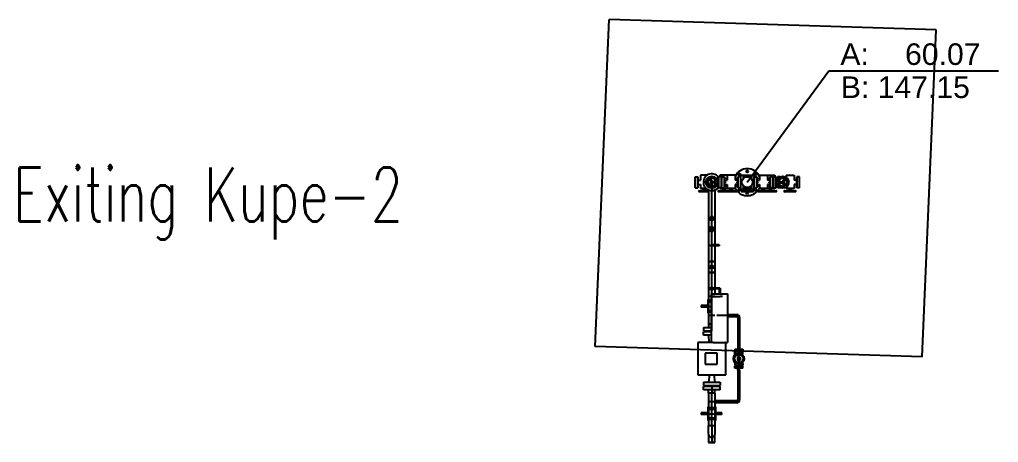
# Model space of a CAD drawing. Header units: inches. Extents: x 517790 to 538444, y 301815 to 302461.
# Drawn here: x 517937.17 to 517955.92, y 302344.26 to 302352.36 of the extents above; entities that cross this region are included whole.
import ezdxf
from ezdxf.enums import TextEntityAlignment as Align

# ---------------------------------------------------------------- set-up
doc = ezdxf.new("R2010")
doc.units = ezdxf.units.IN
doc.header["$MEASUREMENT"] = 0
doc.layers.add('硅胶总平面底图 工艺装置区', color=253, linetype='Continuous')
doc.layers.add('硅胶总平面底图0804', color=253, linetype='Continuous')
doc.styles.add('HZTXTS', font='SIMPLEXS.shx', dxfattribs={"width": 0.7, "height": 800, "bigfont": 'HZTXT.shx'})
doc.styles.get("Standard").update_dxf_attribs({"font": 'arial.ttf'})

msp = doc.modelspace()

# ---------------------------------------------------------------- linework, layer by layer
at = {"layer": '硅胶总平面底图 工艺装置区', "color": 253, "linetype": 'Continuous', "lineweight": -3}
for p, q in [((517951.113, 302349.245), (517952.678, 302351.38)), ((517952.678, 302351.38), (517955.925, 302351.38)), ((517950.113, 302349.141), (517950.113, 302349.348)), ((517950.113, 302349.141), (517950.113, 302349.348)), ((517950.113, 302349.348), (517950.165, 302349.348)), ((517950.165, 302349.348), (517950.165, 302349.141)), ((517950.165, 302349.141), (517950.165, 302349.348)), ((517950.165, 302349.286), (517950.216, 302349.286)), ((517950.294, 302349.383), (517950.216, 302349.383)), ((517950.294, 302349.383), (517950.216, 302349.383)), ((517950.216, 302349.383), (517950.216, 302349.286)), ((517950.351, 302349.383), (517950.294, 302349.383)), ((517950.351, 302349.383), (517950.294, 302349.383)), ((517950.377, 302349.32), (517950.421, 302349.245)), ((517950.395, 302349.33), (517950.438, 302349.255)), ((517950.525, 302349.255), (517950.438, 302349.255)), ((517950.498, 302349.286), (517950.516, 302349.286)), ((517950.516, 302349.286), (517950.498, 302349.286)), ((517950.538, 302349.286), (517950.562, 302349.286)), ((517950.562, 302349.286), (517950.538, 302349.286)), ((517950.539, 302349.332), (517950.539, 302349.312)), ((517950.539, 302349.312), (517950.539, 302349.332)), ((517950.562, 302349.332), (517950.539, 302349.332)), ((517950.562, 302349.312), (517950.539, 302349.312)), ((517950.562, 302349.255), (517950.546, 302349.255)), ((517950.562, 302349.141), (517950.562, 302349.348)), ((517950.562, 302349.348), (517950.562, 302349.141)), ((517950.613, 302349.348), (517950.562, 302349.348)), ((517950.613, 302349.348), (517950.562, 302349.348)), ((517950.665, 302349.383), (517950.587, 302349.383)), ((517950.665, 302349.383), (517950.587, 302349.383)), ((517950.587, 302349.383), (517950.587, 302349.348)), ((517950.613, 302349.348), (517950.613, 302349.141)), ((517950.613, 302349.348), (517950.613, 302349.141)), ((517950.622, 302349.332), (517950.613, 302349.332)), ((517950.622, 302349.312), (517950.613, 302349.312)), ((517950.622, 302349.255), (517950.613, 302349.255)), ((517950.622, 302349.348), (517950.622, 302349.141)), ((517950.622, 302349.348), (517950.622, 302349.141)), ((517950.622, 302349.348), (517950.674, 302349.348)), ((517950.726, 302349.383), (517950.665, 302349.383)), ((517950.726, 302349.383), (517950.665, 302349.383)), ((517950.674, 302349.141), (517950.674, 302349.348)), ((517950.674, 302349.348), (517950.674, 302349.141)), ((517950.694, 302349.332), (517950.674, 302349.332)), ((517950.694, 302349.312), (517950.674, 302349.312)), ((517950.674, 302349.286), (517950.726, 302349.286)), ((517950.694, 302349.255), (517950.674, 302349.255)), ((517950.694, 302349.312), (517950.694, 302349.332)), ((517950.694, 302349.312), (517950.694, 302349.332)), ((517950.694, 302349.234), (517950.694, 302349.255)), ((517950.694, 302349.234), (517950.694, 302349.255)), ((517950.881, 302349.383), (517950.726, 302349.383)), ((517950.881, 302349.383), (517950.726, 302349.383)), ((517950.726, 302349.383), (517950.726, 302349.286)), ((517950.881, 302349.383), (517950.881, 302349.286)), ((517950.933, 302349.286), (517950.881, 302349.286)), ((517950.919, 302349.332), (517950.919, 302349.312)), ((517950.919, 302349.312), (517950.919, 302349.332)), ((517950.933, 302349.332), (517950.919, 302349.332)), ((517950.933, 302349.312), (517950.919, 302349.312)), ((517950.919, 302349.255), (517950.919, 302349.234)), ((517950.919, 302349.234), (517950.919, 302349.255)), ((517950.933, 302349.255), (517950.919, 302349.255)), ((517950.933, 302349.141), (517950.933, 302349.348)), ((517950.933, 302349.348), (517950.933, 302349.141)), ((517950.984, 302349.348), (517950.933, 302349.348)), ((517950.984, 302349.374), (517950.984, 302349.115)), ((517950.984, 302349.374), (517950.984, 302349.115)), ((517951.036, 302349.374), (517950.984, 302349.374)), ((517951.036, 302349.374), (517950.984, 302349.374)), ((517951.036, 302349.383), (517951.191, 302349.383)), ((517951.036, 302349.383), (517951.191, 302349.383)), ((517951.036, 302349.383), (517951.036, 302349.313)), ((517951.191, 302349.383), (517951.191, 302349.313)), ((517951.243, 302349.374), (517951.191, 302349.374)), ((517951.243, 302349.374), (517951.191, 302349.374)), ((517951.243, 302349.115), (517951.243, 302349.374)), ((517951.243, 302349.115), (517951.243, 302349.374)), ((517951.243, 302349.348), (517951.294, 302349.348)), ((517951.294, 302349.141), (517951.294, 302349.348)), ((517951.294, 302349.348), (517951.294, 302349.141)), ((517951.294, 302349.332), (517951.308, 302349.332)), ((517951.294, 302349.312), (517951.308, 302349.312)), ((517951.294, 302349.286), (517951.346, 302349.286)), ((517951.294, 302349.255), (517951.308, 302349.255)), ((517951.308, 302349.332), (517951.308, 302349.312)), ((517951.308, 302349.312), (517951.308, 302349.332)), ((517951.308, 302349.255), (517951.308, 302349.234)), ((517951.308, 302349.234), (517951.308, 302349.255)), ((517951.346, 302349.383), (517951.501, 302349.383)), ((517951.346, 302349.383), (517951.501, 302349.383)), ((517951.346, 302349.383), (517951.346, 302349.286)), ((517951.501, 302349.383), (517951.562, 302349.383)), ((517951.501, 302349.383), (517951.562, 302349.383)), ((517951.501, 302349.383), (517951.501, 302349.286)), ((517951.553, 302349.286), (517951.501, 302349.286)), ((517951.533, 302349.312), (517951.533, 302349.332)), ((517951.533, 302349.312), (517951.533, 302349.332)), ((517951.533, 302349.332), (517951.553, 302349.332)), ((517951.533, 302349.312), (517951.553, 302349.312)), ((517951.533, 302349.234), (517951.533, 302349.255)), ((517951.533, 302349.234), (517951.533, 302349.255)), ((517951.533, 302349.255), (517951.553, 302349.255)), ((517951.553, 302349.141), (517951.553, 302349.348)), ((517951.553, 302349.348), (517951.553, 302349.141)), ((517951.604, 302349.348), (517951.553, 302349.348)), ((517951.562, 302349.383), (517951.64, 302349.383)), ((517951.562, 302349.383), (517951.64, 302349.383)), ((517951.604, 302349.348), (517951.604, 302349.141)), ((517951.604, 302349.348), (517951.604, 302349.141)), ((517951.604, 302349.332), (517951.613, 302349.332)), ((517951.604, 302349.312), (517951.613, 302349.312)), ((517951.604, 302349.255), (517951.613, 302349.255)), ((517951.613, 302349.348), (517951.613, 302349.141)), ((517951.613, 302349.348), (517951.613, 302349.141)), ((517951.613, 302349.348), (517951.665, 302349.348)), ((517951.613, 302349.348), (517951.665, 302349.348)), ((517951.64, 302349.383), (517951.64, 302349.348)), ((517951.665, 302349.141), (517951.665, 302349.348)), ((517951.665, 302349.348), (517951.665, 302349.141)), ((517951.665, 302349.332), (517951.688, 302349.332)), ((517951.665, 302349.312), (517951.688, 302349.312)), ((517951.688, 302349.286), (517951.665, 302349.286)), ((517951.665, 302349.286), (517951.688, 302349.286)), ((517951.665, 302349.255), (517951.681, 302349.255)), ((517951.688, 302349.332), (517951.688, 302349.312)), ((517951.688, 302349.312), (517951.688, 302349.332)), ((517951.691, 302349.332), (517951.688, 302349.332)), ((517951.691, 302349.312), (517951.688, 302349.312)), ((517951.691, 302349.348), (517951.691, 302349.293)), ((517951.691, 302349.293), (517951.691, 302349.348)), ((517951.743, 302349.348), (517951.691, 302349.348)), ((517951.702, 302349.255), (517951.788, 302349.255)), ((517951.729, 302349.286), (517951.711, 302349.286)), ((517951.711, 302349.286), (517951.729, 302349.286)), ((517951.743, 302349.346), (517951.743, 302349.348)), ((517951.743, 302349.346), (517951.743, 302349.348)), ((517951.832, 302349.33), (517951.788, 302349.255)), ((517951.849, 302349.32), (517951.806, 302349.245)), ((517951.855, 302349.383), (517951.933, 302349.383)), ((517951.855, 302349.383), (517951.933, 302349.383)), ((517951.855, 302349.383), (517951.855, 302349.34)), ((517951.933, 302349.383), (517952.01, 302349.383)), ((517951.933, 302349.383), (517952.01, 302349.383)), ((517952.01, 302349.383), (517952.01, 302349.286)), ((517952.062, 302349.286), (517952.01, 302349.286)), ((517952.062, 302349.348), (517952.062, 302349.141)), ((517952.062, 302349.141), (517952.062, 302349.348)), ((517952.114, 302349.348), (517952.062, 302349.348)), ((517952.114, 302349.141), (517952.114, 302349.348)), ((517952.114, 302349.141), (517952.114, 302349.348)), ((517950.113, 302349.141), (517950.165, 302349.141)), ((517950.165, 302349.203), (517950.216, 302349.203)), ((517950.19, 302349.083), (517950.373, 302349.083)), ((517950.373, 302349.063), (517950.19, 302349.063)), ((517950.216, 302349.203), (517950.216, 302349.125)), ((517950.216, 302349.125), (517950.294, 302349.125)), ((517950.294, 302349.125), (517950.216, 302349.125)), ((517950.276, 302349.083), (517950.276, 302349.125)), ((517950.294, 302349.125), (517950.325, 302349.125)), ((517950.325, 302349.125), (517950.294, 302349.125)), ((517950.312, 302349.083), (517950.312, 302349.125)), ((517950.373, 302349.095), (517950.373, 302349.087)), ((517950.4, 302349.087), (517950.373, 302349.087)), ((517950.373, 302349.087), (517950.373, 302348.552)), ((517950.4, 302349.087), (517950.373, 302349.087)), ((517950.377, 302349.17), (517950.421, 302349.245)), ((517950.395, 302349.159), (517950.438, 302349.234)), ((517950.432, 302349.234), (517950.432, 302349.087)), ((517950.432, 302349.084), (517950.432, 302349.087)), ((517950.432, 302349.087), (517950.432, 302349.087)), ((517950.432, 302349.087), (517950.432, 302349.087)), ((517950.432, 302348.588), (517950.432, 302349.084)), ((517950.525, 302349.234), (517950.438, 302349.234)), ((517950.492, 302349.087), (517950.465, 302349.087)), ((517950.492, 302349.087), (517950.465, 302349.087)), ((517950.492, 302349.087), (517950.492, 302349.095)), ((517950.492, 302349.087), (517950.492, 302348.552)), ((517950.498, 302349.203), (517950.516, 302349.203)), ((517950.516, 302349.203), (517950.498, 302349.203)), ((517950.538, 302349.203), (517950.562, 302349.203)), ((517950.562, 302349.203), (517950.538, 302349.203)), ((517950.539, 302349.177), (517950.539, 302349.157)), ((517950.539, 302349.157), (517950.539, 302349.177)), ((517950.562, 302349.177), (517950.539, 302349.177)), ((517950.562, 302349.157), (517950.539, 302349.157)), ((517950.562, 302349.234), (517950.546, 302349.234)), ((517950.561, 302349.083), (517950.7, 302349.083)), ((517950.7, 302349.063), (517950.561, 302349.063)), ((517950.613, 302349.141), (517950.562, 302349.141)), ((517950.613, 302349.141), (517950.562, 302349.141)), ((517950.587, 302349.141), (517950.587, 302349.125)), ((517950.587, 302349.125), (517950.665, 302349.125)), ((517950.665, 302349.125), (517950.587, 302349.125)), ((517950.622, 302349.234), (517950.613, 302349.234)), ((517950.622, 302349.177), (517950.613, 302349.177)), ((517950.622, 302349.157), (517950.613, 302349.157)), ((517950.622, 302349.141), (517950.674, 302349.141)), ((517950.647, 302349.083), (517950.647, 302349.125)), ((517950.665, 302349.125), (517950.726, 302349.125)), ((517950.726, 302349.125), (517950.665, 302349.125)), ((517950.694, 302349.234), (517950.674, 302349.234)), ((517950.674, 302349.203), (517950.726, 302349.203)), ((517950.694, 302349.177), (517950.674, 302349.177)), ((517950.694, 302349.157), (517950.674, 302349.157)), ((517950.683, 302349.083), (517950.683, 302349.125)), ((517950.694, 302349.157), (517950.694, 302349.177)), ((517950.694, 302349.157), (517950.694, 302349.177)), ((517950.7, 302349.083), (517950.907, 302349.083)), ((517950.907, 302349.063), (517950.7, 302349.063)), ((517950.726, 302349.203), (517950.726, 302349.125)), ((517950.726, 302349.125), (517950.881, 302349.125)), ((517950.881, 302349.125), (517950.726, 302349.125)), ((517950.785, 302349.083), (517950.785, 302349.125)), ((517950.821, 302349.083), (517950.821, 302349.125)), ((517950.881, 302349.203), (517950.881, 302349.125)), ((517950.933, 302349.203), (517950.881, 302349.203)), ((517950.933, 302349.234), (517950.919, 302349.234)), ((517950.919, 302349.177), (517950.919, 302349.157)), ((517950.919, 302349.157), (517950.919, 302349.177)), ((517950.933, 302349.177), (517950.919, 302349.177)), ((517950.933, 302349.157), (517950.919, 302349.157)), ((517950.984, 302349.141), (517950.933, 302349.141)), ((517950.984, 302349.115), (517951.095, 302349.115)), ((517950.984, 302349.115), (517951.095, 302349.115)), ((517951.01, 302349.083), (517951.217, 302349.083)), ((517951.217, 302349.063), (517951.01, 302349.063)), ((517951.036, 302349.176), (517951.036, 302349.125)), ((517951.191, 302349.125), (517951.036, 302349.125)), ((517951.036, 302349.125), (517951.191, 302349.125)), ((517951.095, 302349.083), (517951.095, 302349.125)), ((517951.131, 302349.083), (517951.131, 302349.125)), ((517951.131, 302349.115), (517951.243, 302349.115)), ((517951.131, 302349.115), (517951.243, 302349.115)), ((517951.191, 302349.176), (517951.191, 302349.125)), ((517951.243, 302349.141), (517951.294, 302349.141)), ((517951.294, 302349.234), (517951.308, 302349.234)), ((517951.294, 302349.203), (517951.346, 302349.203)), ((517951.294, 302349.177), (517951.308, 302349.177)), ((517951.294, 302349.157), (517951.308, 302349.157)), ((517951.308, 302349.177), (517951.308, 302349.157)), ((517951.308, 302349.157), (517951.308, 302349.177)), ((517951.32, 302349.083), (517951.527, 302349.083)), ((517951.527, 302349.063), (517951.32, 302349.063)), ((517951.346, 302349.203), (517951.346, 302349.125)), ((517951.501, 302349.125), (517951.346, 302349.125)), ((517951.346, 302349.125), (517951.501, 302349.125)), ((517951.405, 302349.083), (517951.405, 302349.125)), ((517951.441, 302349.083), (517951.441, 302349.125)), ((517951.501, 302349.203), (517951.501, 302349.125)), ((517951.553, 302349.203), (517951.501, 302349.203)), ((517951.562, 302349.125), (517951.501, 302349.125)), ((517951.501, 302349.125), (517951.562, 302349.125)), ((517951.527, 302349.083), (517951.665, 302349.083)), ((517951.665, 302349.063), (517951.527, 302349.063)), ((517951.533, 302349.234), (517951.553, 302349.234)), ((517951.533, 302349.157), (517951.533, 302349.177)), ((517951.533, 302349.157), (517951.533, 302349.177)), ((517951.533, 302349.177), (517951.553, 302349.177)), ((517951.533, 302349.157), (517951.553, 302349.157)), ((517951.544, 302349.083), (517951.544, 302349.125)), ((517951.604, 302349.141), (517951.553, 302349.141)), ((517951.64, 302349.125), (517951.562, 302349.125)), ((517951.562, 302349.125), (517951.64, 302349.125)), ((517951.58, 302349.083), (517951.58, 302349.125)), ((517951.604, 302349.234), (517951.613, 302349.234)), ((517951.604, 302349.177), (517951.613, 302349.177)), ((517951.604, 302349.157), (517951.613, 302349.157)), ((517951.613, 302349.141), (517951.665, 302349.141)), ((517951.613, 302349.141), (517951.665, 302349.141)), ((517951.64, 302349.141), (517951.64, 302349.125)), ((517951.665, 302349.234), (517951.681, 302349.234)), ((517951.688, 302349.203), (517951.665, 302349.203)), ((517951.665, 302349.203), (517951.688, 302349.203)), ((517951.665, 302349.177), (517951.688, 302349.177)), ((517951.665, 302349.157), (517951.688, 302349.157)), ((517951.688, 302349.177), (517951.688, 302349.157)), ((517951.688, 302349.157), (517951.688, 302349.177)), ((517951.691, 302349.177), (517951.688, 302349.177)), ((517951.691, 302349.157), (517951.688, 302349.157)), ((517951.691, 302349.197), (517951.691, 302349.141)), ((517951.691, 302349.141), (517951.691, 302349.197)), ((517951.743, 302349.141), (517951.691, 302349.141)), ((517951.702, 302349.234), (517951.788, 302349.234)), ((517951.729, 302349.203), (517951.711, 302349.203)), ((517951.711, 302349.203), (517951.729, 302349.203)), ((517951.743, 302349.141), (517951.743, 302349.143)), ((517951.743, 302349.141), (517951.743, 302349.143)), ((517951.832, 302349.159), (517951.788, 302349.234)), ((517951.849, 302349.17), (517951.806, 302349.245)), ((517951.83, 302349.083), (517952.036, 302349.083)), ((517952.036, 302349.063), (517951.83, 302349.063)), ((517951.855, 302349.149), (517951.855, 302349.125)), ((517951.933, 302349.125), (517951.855, 302349.125)), ((517951.855, 302349.125), (517951.933, 302349.125)), ((517951.915, 302349.083), (517951.915, 302349.125)), ((517952.01, 302349.125), (517951.933, 302349.125)), ((517951.933, 302349.125), (517952.01, 302349.125)), ((517951.951, 302349.083), (517951.951, 302349.125)), ((517952.062, 302349.203), (517952.01, 302349.203)), ((517952.01, 302349.203), (517952.01, 302349.125)), ((517952.114, 302349.141), (517952.062, 302349.141)), ((517950.492, 302348.552), (517950.373, 302348.552)), ((517950.373, 302348.552), (517950.373, 302348.346)), ((517950.381, 302348.57), (517950.432, 302348.57)), ((517950.381, 302348.57), (517950.381, 302348.535)), ((517950.381, 302348.535), (517950.432, 302348.535)), ((517950.432, 302348.552), (517950.432, 302348.588)), ((517950.432, 302348.57), (517950.484, 302348.57)), ((517950.432, 302348.517), (517950.432, 302348.552)), ((517950.432, 302348.552), (517950.432, 302348.552)), ((517950.432, 302348.552), (517950.432, 302348.552)), ((517950.432, 302348.535), (517950.484, 302348.535)), ((517950.432, 302348.389), (517950.432, 302348.517)), ((517950.484, 302348.57), (517950.484, 302348.535)), ((517950.492, 302348.552), (517950.492, 302348.346)), ((517950.492, 302348.346), (517950.373, 302348.346)), ((517950.373, 302348.346), (517950.373, 302348.036)), ((517950.381, 302348.363), (517950.432, 302348.363)), ((517950.381, 302348.363), (517950.381, 302348.328)), ((517950.381, 302348.328), (517950.432, 302348.328)), ((517950.432, 302348.346), (517950.432, 302348.389)), ((517950.432, 302348.363), (517950.484, 302348.363)), ((517950.432, 302348.303), (517950.432, 302348.346)), ((517950.432, 302348.346), (517950.432, 302348.346)), ((517950.432, 302348.346), (517950.432, 302348.346)), ((517950.432, 302348.328), (517950.484, 302348.328)), ((517950.484, 302348.363), (517950.484, 302348.328)), ((517950.492, 302348.346), (517950.492, 302348.043)), ((517950.432, 302348.052), (517950.432, 302348.303)), ((517950.492, 302348.036), (517950.373, 302348.036)), ((517950.373, 302348.036), (517950.373, 302347.73)), ((517950.432, 302348.043), (517950.432, 302348.052)), ((517950.432, 302348.019), (517950.432, 302348.028)), ((517950.432, 302347.73), (517950.432, 302348.019)), ((517950.575, 302348.043), (517950.44, 302348.043)), ((517950.575, 302348.028), (517950.44, 302348.028)), ((517950.492, 302348.028), (517950.492, 302347.73)), ((517950.575, 302348.043), (517950.575, 302348.036)), ((517950.575, 302348.036), (517950.575, 302348.028)), ((517950.492, 302347.73), (517950.373, 302347.73)), ((517950.373, 302347.73), (517950.432, 302347.73)), ((517950.373, 302347.73), (517950.373, 302347.514)), ((517950.381, 302347.64), (517950.432, 302347.64)), ((517950.381, 302347.64), (517950.381, 302347.605)), ((517950.381, 302347.605), (517950.432, 302347.605)), ((517950.432, 302347.73), (517950.432, 302347.73)), ((517950.432, 302347.73), (517950.432, 302347.73)), ((517950.432, 302347.653), (517950.432, 302347.73)), ((517950.432, 302347.73), (517950.492, 302347.73)), ((517950.432, 302347.591), (517950.432, 302347.653)), ((517950.432, 302347.64), (517950.484, 302347.64)), ((517950.432, 302347.605), (517950.484, 302347.605)), ((517950.432, 302347.514), (517950.432, 302347.591)), ((517950.484, 302347.64), (517950.484, 302347.605)), ((517950.492, 302347.73), (517950.492, 302347.514)), ((517950.492, 302347.514), (517950.373, 302347.514)), ((517950.373, 302347.514), (517950.373, 302347.209)), ((517950.373, 302347.514), (517950.432, 302347.514)), ((517950.432, 302347.238), (517950.432, 302347.514)), ((517950.432, 302347.514), (517950.432, 302347.514)), ((517950.432, 302347.514), (517950.492, 302347.514)), ((517950.492, 302347.514), (517950.492, 302347.217)), ((517950.492, 302347.209), (517950.373, 302347.209)), ((517950.373, 302347.209), (517950.373, 302347.054)), ((517950.432, 302347.217), (517950.432, 302347.238)), ((517950.432, 302347.18), (517950.432, 302347.201)), ((517950.584, 302347.217), (517950.46, 302347.217)), ((517950.584, 302347.201), (517950.46, 302347.201)), ((517950.492, 302347.201), (517950.492, 302347.106)), ((517950.575, 302347.219), (517950.583, 302347.219)), ((517950.575, 302347.219), (517950.575, 302347.217)), ((517950.575, 302347.201), (517950.575, 302347.106)), ((517950.583, 302347.219), (517950.591, 302347.219)), ((517950.584, 302347.217), (517950.584, 302347.209)), ((517950.584, 302347.209), (517950.584, 302347.201)), ((517950.591, 302347.219), (517950.591, 302347.106)), ((517950.492, 302347.054), (517950.373, 302347.054)), ((517950.373, 302347.054), (517950.373, 302346.982)), ((517950.422, 302347.106), (517950.577, 302347.106)), ((517950.422, 302347.106), (517950.422, 302346.176)), ((517950.432, 302347.106), (517950.432, 302347.18)), ((517950.432, 302347.054), (517950.432, 302347.106)), ((517950.432, 302346.692), (517950.432, 302347.054)), ((517950.432, 302347.054), (517950.432, 302347.054)), ((517950.432, 302347.054), (517950.432, 302347.054)), ((517950.432, 302347.054), (517950.472, 302347.054)), ((517950.472, 302347.054), (517950.571, 302347.054)), ((517950.472, 302347.054), (517950.472, 302347.054)), ((517950.472, 302347.054), (517950.472, 302347.054)), ((517950.571, 302347.054), (517950.595, 302347.054)), ((517950.577, 302347.106), (517950.732, 302347.106)), ((517950.595, 302347.054), (517950.595, 302347.054)), ((517950.595, 302347.054), (517950.595, 302347.054)), ((517950.641, 302347.054), (517950.595, 302347.054)), ((517950.732, 302347.106), (517950.732, 302346.176)), ((517950.355, 302346.884), (517950.227, 302346.884)), ((517950.227, 302346.884), (517950.227, 302346.853)), ((517950.355, 302346.853), (517950.227, 302346.853)), ((517950.273, 302346.884), (517950.273, 302346.886)), ((517950.273, 302346.886), (517950.325, 302346.886)), ((517950.325, 302346.886), (517950.325, 302346.884)), ((517950.355, 302346.997), (517950.355, 302346.739)), ((517950.355, 302346.997), (517950.355, 302346.739)), ((517950.373, 302346.997), (517950.355, 302346.997)), ((517950.373, 302346.997), (517950.355, 302346.997)), ((517950.365, 302346.982), (517950.422, 302346.982)), ((517950.422, 302346.982), (517950.365, 302346.982)), ((517950.365, 302346.971), (517950.365, 302346.982)), ((517950.365, 302346.971), (517950.365, 302346.961)), ((517950.367, 302346.971), (517950.365, 302346.971)), ((517950.365, 302346.971), (517950.365, 302346.961)), ((517950.367, 302346.971), (517950.365, 302346.971)), ((517950.365, 302346.961), (517950.367, 302346.961)), ((517950.365, 302346.961), (517950.367, 302346.961)), ((517950.365, 302346.951), (517950.365, 302346.961)), ((517950.422, 302346.951), (517950.365, 302346.951)), ((517950.422, 302346.951), (517950.365, 302346.951)), ((517950.373, 302346.951), (517950.373, 302346.785)), ((517950.373, 302346.868), (517950.422, 302346.868)), ((517950.355, 302346.739), (517950.373, 302346.739)), ((517950.355, 302346.739), (517950.373, 302346.739)), ((517950.365, 302346.785), (517950.422, 302346.785)), ((517950.422, 302346.785), (517950.365, 302346.785)), ((517950.365, 302346.775), (517950.365, 302346.785)), ((517950.365, 302346.775), (517950.365, 302346.765)), ((517950.365, 302346.775), (517950.365, 302346.765)), ((517950.367, 302346.775), (517950.365, 302346.775)), ((517950.367, 302346.775), (517950.365, 302346.775)), ((517950.365, 302346.765), (517950.367, 302346.765)), ((517950.365, 302346.765), (517950.367, 302346.765)), ((517950.365, 302346.754), (517950.365, 302346.765)), ((517950.422, 302346.754), (517950.365, 302346.754)), ((517950.422, 302346.754), (517950.365, 302346.754)), ((517950.373, 302346.754), (517950.373, 302346.692)), ((517950.492, 302346.692), (517950.373, 302346.692)), ((517950.373, 302346.692), (517950.373, 302346.527)), ((517950.432, 302346.527), (517950.432, 302346.692)), ((517950.432, 302346.692), (517950.432, 302346.692)), ((517950.432, 302346.692), (517950.432, 302346.692)), ((517950.732, 302346.692), (517950.531, 302346.692)), ((517950.531, 302346.692), (517950.531, 302346.692)), ((517950.531, 302346.692), (517950.531, 302346.692)), ((517950.732, 302346.71), (517950.91, 302346.71)), ((517950.91, 302346.692), (517950.732, 302346.692)), ((517950.732, 302346.675), (517950.91, 302346.675)), ((517950.91, 302346.675), (517950.91, 302346.71)), ((517950.91, 302346.71), (517950.91, 302346.675)), ((517950.91, 302346.692), (517950.91, 302346.692)), ((517950.91, 302346.692), (517950.91, 302346.692)), ((517950.966, 302346.653), (517950.932, 302346.653)), ((517950.932, 302346.653), (517950.932, 302346.086)), ((517950.932, 302346.653), (517950.966, 302346.653)), ((517950.949, 302346.086), (517950.949, 302346.653)), ((517950.949, 302346.653), (517950.949, 302346.653)), ((517950.949, 302346.653), (517950.949, 302346.653)), ((517950.966, 302346.653), (517950.966, 302346.086)), ((517950.272, 302346.463), (517950.422, 302346.463)), ((517950.272, 302346.463), (517950.272, 302346.399)), ((517950.422, 302346.527), (517950.373, 302346.527)), ((517950.373, 302346.527), (517950.422, 302346.527)), ((517950.373, 302346.527), (517950.373, 302346.463)), ((517950.432, 302346.399), (517950.432, 302346.527)), ((517950.272, 302346.399), (517950.422, 302346.399)), ((517950.422, 302346.382), (517950.272, 302346.382)), ((517950.272, 302346.318), (517950.272, 302346.382)), ((517950.422, 302346.318), (517950.272, 302346.318)), ((517950.422, 302346.318), (517950.373, 302346.318)), ((517950.392, 302346.176), (517950.373, 302346.318)), ((517950.462, 302346.176), (517950.164, 302346.176)), ((517950.164, 302346.176), (517950.164, 302345.556)), ((517950.462, 302346.176), (517950.577, 302346.176)), ((517950.577, 302346.176), (517950.693, 302346.176)), ((517950.701, 302346.176), (517950.693, 302346.176)), ((517950.701, 302345.556), (517950.701, 302346.176)), ((517950.701, 302346.176), (517950.732, 302346.176)), ((517950.966, 302346.086), (517950.932, 302346.086)), ((517950.932, 302346.086), (517950.949, 302346.086)), ((517950.932, 302346.086), (517950.932, 302346.046)), ((517950.949, 302346.01), (517950.949, 302346.086)), ((517950.949, 302346.086), (517950.966, 302346.086)), ((517950.966, 302346.086), (517950.966, 302346.046)), ((517950.536, 302345.969), (517950.308, 302345.969)), ((517950.308, 302345.969), (517950.308, 302345.762)), ((517950.536, 302345.762), (517950.536, 302345.969)), ((517950.872, 302346.046), (517950.949, 302346.046)), ((517950.872, 302346.046), (517950.872, 302346.01)), ((517950.872, 302346.01), (517950.949, 302346.01)), ((517950.949, 302345.997), (517950.872, 302345.997)), ((517950.872, 302345.961), (517950.872, 302345.997)), ((517950.909, 302345.961), (517950.872, 302345.961)), ((517950.944, 302345.904), (517950.938, 302345.948)), ((517950.949, 302346.046), (517951.026, 302346.046)), ((517950.949, 302346.01), (517951.026, 302346.01)), ((517950.949, 302345.734), (517950.949, 302345.997)), ((517951.026, 302345.997), (517950.949, 302345.997)), ((517950.954, 302345.904), (517950.96, 302345.948)), ((517951.026, 302345.961), (517950.989, 302345.961)), ((517951.026, 302346.046), (517951.026, 302346.01)), ((517951.026, 302345.961), (517951.026, 302345.997)), ((517950.308, 302345.762), (517950.536, 302345.762)), ((517950.872, 302345.771), (517950.909, 302345.771)), ((517950.872, 302345.771), (517950.872, 302345.734)), ((517950.872, 302345.734), (517950.949, 302345.734)), ((517950.949, 302345.721), (517950.872, 302345.721)), ((517950.872, 302345.685), (517950.872, 302345.721)), ((517950.944, 302345.827), (517950.938, 302345.784)), ((517950.949, 302345.734), (517951.026, 302345.734)), ((517950.949, 302345.721), (517950.949, 302345.646)), ((517951.026, 302345.721), (517950.949, 302345.721)), ((517950.954, 302345.827), (517950.96, 302345.784)), ((517950.989, 302345.771), (517951.026, 302345.771)), ((517951.026, 302345.771), (517951.026, 302345.734)), ((517951.026, 302345.685), (517951.026, 302345.721)), ((517950.164, 302345.556), (517950.701, 302345.556)), ((517950.392, 302345.556), (517950.373, 302345.413)), ((517950.473, 302345.556), (517950.492, 302345.413)), ((517950.949, 302345.685), (517950.872, 302345.685)), ((517950.932, 302345.646), (517950.932, 302345.685)), ((517950.966, 302345.646), (517950.932, 302345.646)), ((517950.932, 302345.646), (517950.932, 302345.078)), ((517950.949, 302345.646), (517950.932, 302345.646)), ((517951.026, 302345.685), (517950.949, 302345.685)), ((517950.949, 302345.078), (517950.949, 302345.646)), ((517950.966, 302345.646), (517950.949, 302345.646)), ((517950.966, 302345.646), (517950.966, 302345.685)), ((517950.966, 302345.646), (517950.966, 302345.078)), ((517950.272, 302345.413), (517950.432, 302345.413)), ((517950.272, 302345.413), (517950.272, 302345.349)), ((517950.272, 302345.349), (517950.432, 302345.349)), ((517950.432, 302345.332), (517950.272, 302345.332)), ((517950.272, 302345.269), (517950.272, 302345.332)), ((517950.373, 302345.413), (517950.432, 302345.413)), ((517950.432, 302345.413), (517950.593, 302345.413)), ((517950.432, 302345.413), (517950.492, 302345.413)), ((517950.432, 302345.349), (517950.593, 302345.349)), ((517950.432, 302345.332), (517950.432, 302345.204)), ((517950.593, 302345.332), (517950.432, 302345.332)), ((517950.593, 302345.413), (517950.593, 302345.349)), ((517950.593, 302345.269), (517950.593, 302345.332)), ((517950.432, 302345.269), (517950.272, 302345.269)), ((517950.373, 302345.204), (517950.373, 302345.269)), ((517950.492, 302345.204), (517950.373, 302345.204)), ((517950.373, 302345.204), (517950.373, 302345.039)), ((517950.432, 302345.204), (517950.373, 302345.204)), ((517950.593, 302345.269), (517950.432, 302345.269)), ((517950.432, 302345.039), (517950.432, 302345.204)), ((517950.492, 302345.204), (517950.432, 302345.204)), ((517950.492, 302345.204), (517950.492, 302345.269)), ((517950.492, 302345.204), (517950.492, 302345.058)), ((517950.355, 302344.941), (517950.355, 302344.683)), ((517950.355, 302344.941), (517950.355, 302344.683)), ((517950.373, 302344.941), (517950.355, 302344.941)), ((517950.373, 302344.941), (517950.355, 302344.941)), ((517950.492, 302345.039), (517950.373, 302345.039)), ((517950.373, 302345.039), (517950.373, 302344.925)), ((517950.432, 302344.925), (517950.432, 302345.039)), ((517950.432, 302345.039), (517950.432, 302345.039)), ((517950.432, 302345.039), (517950.432, 302345.039)), ((517950.492, 302345.058), (517950.506, 302345.065)), ((517950.492, 302345.02), (517950.492, 302344.925)), ((517950.492, 302345.02), (517950.506, 302345.013)), ((517950.51, 302344.941), (517950.492, 302344.941)), ((517950.51, 302344.941), (517950.492, 302344.941)), ((517950.506, 302345.065), (517950.506, 302345.013)), ((517950.531, 302345.056), (517950.506, 302345.065)), ((517950.531, 302345.022), (517950.506, 302345.013)), ((517950.51, 302344.683), (517950.51, 302344.941)), ((517950.51, 302344.683), (517950.51, 302344.941)), ((517950.531, 302345.022), (517950.531, 302345.056)), ((517950.91, 302345.056), (517950.531, 302345.056)), ((517950.531, 302345.056), (517950.531, 302345.022)), ((517950.531, 302345.039), (517950.91, 302345.039)), ((517950.531, 302345.039), (517950.531, 302345.039)), ((517950.531, 302345.039), (517950.531, 302345.039)), ((517950.91, 302345.022), (517950.531, 302345.022)), ((517950.91, 302345.022), (517950.91, 302345.056)), ((517950.91, 302345.056), (517950.91, 302345.022)), ((517950.91, 302345.039), (517950.91, 302345.039)), ((517950.91, 302345.039), (517950.91, 302345.039)), ((517950.966, 302345.078), (517950.932, 302345.078)), ((517950.932, 302345.078), (517950.966, 302345.078)), ((517950.949, 302345.078), (517950.949, 302345.078)), ((517950.949, 302345.078), (517950.949, 302345.078)), ((517950.355, 302344.827), (517950.227, 302344.827)), ((517950.227, 302344.827), (517950.227, 302344.796)), ((517950.355, 302344.827), (517950.227, 302344.827)), ((517950.227, 302344.827), (517950.227, 302344.796)), ((517950.355, 302344.796), (517950.227, 302344.796)), ((517950.355, 302344.796), (517950.227, 302344.796)), ((517950.273, 302344.827), (517950.273, 302344.829)), ((517950.273, 302344.829), (517950.325, 302344.829)), ((517950.325, 302344.829), (517950.325, 302344.827)), ((517950.365, 302344.925), (517950.432, 302344.925)), ((517950.432, 302344.925), (517950.365, 302344.925)), ((517950.365, 302344.915), (517950.365, 302344.925)), ((517950.367, 302344.915), (517950.365, 302344.915)), ((517950.367, 302344.915), (517950.365, 302344.915)), ((517950.365, 302344.915), (517950.365, 302344.905)), ((517950.365, 302344.915), (517950.365, 302344.905)), ((517950.365, 302344.905), (517950.367, 302344.905)), ((517950.365, 302344.905), (517950.367, 302344.905)), ((517950.365, 302344.894), (517950.365, 302344.905)), ((517950.432, 302344.894), (517950.365, 302344.894)), ((517950.432, 302344.894), (517950.365, 302344.894)), ((517950.373, 302344.894), (517950.373, 302344.729)), ((517950.373, 302344.812), (517950.492, 302344.812)), ((517950.432, 302344.894), (517950.432, 302344.925)), ((517950.432, 302344.925), (517950.5, 302344.925)), ((517950.5, 302344.925), (517950.432, 302344.925)), ((517950.432, 302344.729), (517950.432, 302344.894)), ((517950.5, 302344.894), (517950.432, 302344.894)), ((517950.5, 302344.894), (517950.432, 302344.894)), ((517950.492, 302344.894), (517950.492, 302344.729)), ((517950.5, 302344.915), (517950.498, 302344.915)), ((517950.5, 302344.915), (517950.498, 302344.915)), ((517950.498, 302344.905), (517950.5, 302344.905)), ((517950.498, 302344.905), (517950.5, 302344.905)), ((517950.5, 302344.915), (517950.5, 302344.925)), ((517950.5, 302344.905), (517950.5, 302344.915)), ((517950.5, 302344.905), (517950.5, 302344.915)), ((517950.5, 302344.894), (517950.5, 302344.905)), ((517950.623, 302344.827), (517950.51, 302344.827)), ((517950.623, 302344.827), (517950.51, 302344.827)), ((517950.623, 302344.796), (517950.51, 302344.796)), ((517950.623, 302344.796), (517950.51, 302344.796)), ((517950.623, 302344.796), (517950.623, 302344.827)), ((517950.623, 302344.796), (517950.623, 302344.827)), ((517950.355, 302344.683), (517950.373, 302344.683)), ((517950.355, 302344.683), (517950.373, 302344.683)), ((517950.365, 302344.729), (517950.432, 302344.729)), ((517950.432, 302344.729), (517950.365, 302344.729)), ((517950.365, 302344.719), (517950.365, 302344.729)), ((517950.367, 302344.719), (517950.365, 302344.719)), ((517950.367, 302344.719), (517950.365, 302344.719)), ((517950.365, 302344.719), (517950.365, 302344.708)), ((517950.365, 302344.719), (517950.365, 302344.708)), ((517950.365, 302344.708), (517950.367, 302344.708)), ((517950.365, 302344.708), (517950.367, 302344.708)), ((517950.365, 302344.698), (517950.365, 302344.708)), ((517950.432, 302344.698), (517950.365, 302344.698)), ((517950.432, 302344.698), (517950.365, 302344.698)), ((517950.373, 302344.698), (517950.373, 302344.577)), ((517950.492, 302344.577), (517950.373, 302344.577)), ((517950.492, 302344.577), (517950.373, 302344.577)), ((517950.373, 302344.419), (517950.373, 302344.577)), ((517950.432, 302344.698), (517950.432, 302344.729)), ((517950.432, 302344.729), (517950.5, 302344.729)), ((517950.5, 302344.729), (517950.432, 302344.729)), ((517950.432, 302344.577), (517950.432, 302344.698)), ((517950.5, 302344.698), (517950.432, 302344.698)), ((517950.5, 302344.698), (517950.432, 302344.698)), ((517950.432, 302344.576), (517950.432, 302344.577)), ((517950.432, 302344.577), (517950.432, 302344.577)), ((517950.432, 302344.577), (517950.432, 302344.419)), ((517950.492, 302344.698), (517950.492, 302344.577)), ((517950.492, 302344.683), (517950.51, 302344.683)), ((517950.492, 302344.683), (517950.51, 302344.683)), ((517950.492, 302344.577), (517950.492, 302344.419)), ((517950.5, 302344.719), (517950.498, 302344.719)), ((517950.5, 302344.719), (517950.498, 302344.719)), ((517950.498, 302344.708), (517950.5, 302344.708)), ((517950.498, 302344.708), (517950.5, 302344.708)), ((517950.5, 302344.719), (517950.5, 302344.729)), ((517950.5, 302344.708), (517950.5, 302344.719)), ((517950.5, 302344.708), (517950.5, 302344.719)), ((517950.5, 302344.698), (517950.5, 302344.708)), ((517950.373, 302344.419), (517950.373, 302344.262)), ((517950.432, 302344.419), (517950.432, 302344.36)), ((517950.492, 302344.262), (517950.492, 302344.419)), ((517950.373, 302344.262), (517950.432, 302344.262)), ((517950.432, 302344.262), (517950.373, 302344.262)), ((517950.432, 302344.36), (517950.432, 302344.262)), ((517950.432, 302344.262), (517950.492, 302344.262)), ((517950.432, 302344.262), (517950.432, 302344.262)), ((517950.432, 302344.262), (517950.432, 302344.262)), ((517950.492, 302344.262), (517950.432, 302344.262))]:
    msp.add_line(p, q, dxfattribs=at)
for centre, radius in [((517951.113, 302349.451), 0.0181), ((517951.113, 302349.451), 0.0181), ((517950.432, 302349.245), 0.114), ((517950.966, 302349.392), 0.0181), ((517950.966, 302349.392), 0.0181), ((517951.113, 302349.245), 0.103), ((517951.113, 302349.245), 0.103), ((517951.261, 302349.392), 0.0181), ((517951.261, 302349.392), 0.0181), ((517951.794, 302349.245), 0.114), ((517950.966, 302349.097), 0.0181), ((517950.966, 302349.097), 0.0181), ((517951.261, 302349.097), 0.0181), ((517951.261, 302349.097), 0.0181), ((517951.113, 302349.038), 0.0181), ((517951.113, 302349.038), 0.0181), ((517950.432, 302348.036), 0.011), ((517950.567, 302348.036), 0.00775), ((517950.432, 302347.209), 0.0287), ((517950.432, 302347.209), 0.0255), ((517950.432, 302347.209), 0.0173), ((517950.577, 302347.209), 0.00775), ((517950.949, 302345.866), 0.103), ((517950.949, 302345.866), 0.0827), ((517950.949, 302345.866), 0.0103)]:
    msp.add_circle(centre, radius, dxfattribs=at)
for centre, radius, start, end in [((517951.113, 302349.245), 0.258, 90, 154.1746), ((517951.113, 302349.245), 0.258, 90, 154.1746), ((517951.113, 302349.245), 0.258, 25.8254, 90), ((517951.113, 302349.245), 0.258, 25.8254, 90), ((517950.432, 302349.245), 0.161, 36.5177, 270), ((517950.432, 302349.245), 0.093, 126.3794, 233.6206), ((517950.432, 302349.245), 0.0775, 127.6623, 232.3377), ((517950.432, 302349.245), 0.0775, 127.6623, 232.3377), ((517950.432, 302349.245), 0.093, 6.3794, 113.6206), ((517950.432, 302349.245), 0.0775, 7.6623, 112.3377), ((517950.432, 302349.245), 0.0775, 7.6623, 112.3377), ((517950.432, 302349.245), 0.0181, 154.8499, 205.1501), ((517950.432, 302349.245), 0.0181, 154.8499, 205.1501), ((517950.432, 302349.245), 0.0181, 34.8499, 85.1501), ((517950.432, 302349.245), 0.0181, 34.8499, 85.1501), ((517951.794, 302349.245), 0.093, 66.3794, 173.6206), ((517951.794, 302349.245), 0.0775, 67.6623, 172.3377), ((517951.794, 302349.245), 0.0775, 67.6623, 172.3377), ((517951.794, 302349.245), 0.0181, 94.8499, 145.1501), ((517951.794, 302349.245), 0.0181, 94.8499, 145.1501), ((517951.794, 302349.245), 0.0181, 334.8499, 25.1501), ((517951.794, 302349.245), 0.0181, 334.8499, 25.1501), ((517951.794, 302349.245), 0.0775, 307.6623, 52.3377), ((517951.794, 302349.245), 0.0775, 307.6623, 52.3377), ((517951.794, 302349.245), 0.093, 0, 53.6206), ((517950.19, 302349.073), 0.0103, 90, 270), ((517950.432, 302349.245), 0.093, 246.3794, 353.6206), ((517950.432, 302349.245), 0.0775, 247.6623, 270), ((517950.432, 302349.245), 0.0775, 247.6623, 270), ((517950.432, 302349.245), 0.0775, 270, 352.3377), ((517950.432, 302349.245), 0.0775, 270, 352.3377), ((517950.432, 302349.245), 0.161, 270, 323.4823), ((517950.432, 302349.245), 0.0181, 274.8499, 325.1501), ((517950.432, 302349.245), 0.0181, 274.8499, 325.1501), ((517950.561, 302349.073), 0.0103, 90, 270), ((517950.7, 302349.073), 0.0103, 90, 270), ((517951.113, 302349.245), 0.258, 205.8254, 219.41), ((517951.113, 302349.245), 0.258, 205.8254, 219.41), ((517950.907, 302349.073), 0.0103, 270, 90), ((517951.113, 302349.245), 0.258, 219.9588, 320.0412), ((517951.113, 302349.245), 0.258, 219.9588, 320.0412), ((517951.01, 302349.073), 0.0103, 90, 270), ((517951.217, 302349.073), 0.0103, 270, 90), ((517951.32, 302349.073), 0.0103, 90, 270), ((517951.113, 302349.245), 0.258, 320.59, 334.1746), ((517951.113, 302349.245), 0.258, 320.59, 334.1746), ((517951.527, 302349.073), 0.0103, 270, 90), ((517951.665, 302349.073), 0.0103, 270, 90), ((517951.794, 302349.245), 0.093, 186.3794, 293.6206), ((517951.794, 302349.245), 0.0775, 187.6623, 270), ((517951.794, 302349.245), 0.0775, 187.6623, 270), ((517951.794, 302349.245), 0.0181, 214.8499, 265.1501), ((517951.794, 302349.245), 0.0181, 214.8499, 265.1501), ((517951.794, 302349.245), 0.0775, 270, 292.3377), ((517951.794, 302349.245), 0.0775, 270, 292.3377), ((517951.83, 302349.073), 0.0103, 90, 270), ((517951.794, 302349.245), 0.093, 306.3794, 0), ((517952.036, 302349.073), 0.0103, 270, 90), ((517950.432, 302348.552), 0.0356, 90, 151.1262), ((517950.432, 302348.552), 0.0356, 208.8738, 331.1262), ((517950.432, 302348.552), 0.0238, 90, 133.5875), ((517950.432, 302348.552), 0.0238, 226.4125, 313.5875), ((517950.432, 302348.552), 0.0356, 28.8738, 90), ((517950.432, 302348.552), 0.0238, 46.4125, 90), ((517950.432, 302348.346), 0.0431, 90, 156.4784), ((517950.432, 302348.346), 0.0431, 203.5216, 336.4784), ((517950.432, 302348.346), 0.0287, 90, 143.2274), ((517950.432, 302348.346), 0.0287, 216.7726, 323.2274), ((517950.432, 302348.346), 0.0431, 23.5216, 90), ((517950.432, 302348.346), 0.0287, 36.7726, 90), ((517950.432, 302348.036), 0.0165, 90, 332.0506), ((517950.432, 302348.036), 0.0165, 27.9494, 90), ((517950.432, 302347.622), 0.0312, 33.505, 146.495), ((517950.432, 302347.622), 0.0312, 213.505, 326.495), ((517950.91, 302346.653), 0.0566, 0, 90), ((517950.91, 302346.653), 0.0394, 0, 90), ((517950.91, 302346.653), 0.0221, 0, 90), ((517950.91, 302345.078), 0.0394, 270, 0), ((517950.91, 302345.078), 0.0566, 270, 0), ((517950.91, 302345.078), 0.0221, 270, 0), ((517950.432, 302344.419), 0.0591, 180, 0), ((517950.432, 302344.419), 0.0591, 180, 0)]:
    msp.add_arc(centre, radius, start, end, dxfattribs=at)
for points in [[(517950.944, 302345.904), (517950.942, 302345.904), (517950.94, 302345.903), (517950.938, 302345.901), (517950.936, 302345.9), (517950.934, 302345.898), (517950.932, 302345.896), (517950.93, 302345.893), (517950.928, 302345.89), (517950.927, 302345.886), (517950.925, 302345.882), (517950.924, 302345.876), (517950.923, 302345.871), (517950.923, 302345.865), (517950.923, 302345.859), (517950.924, 302345.853), (517950.926, 302345.847), (517950.928, 302345.842), (517950.931, 302345.838), (517950.933, 302345.835), (517950.935, 302345.832), (517950.938, 302345.83), (517950.94, 302345.829), (517950.942, 302345.828), (517950.944, 302345.827)], [(517950.954, 302345.904), (517950.956, 302345.904), (517950.958, 302345.903), (517950.96, 302345.901), (517950.962, 302345.9), (517950.964, 302345.898), (517950.966, 302345.896), (517950.968, 302345.893), (517950.97, 302345.89), (517950.972, 302345.886), (517950.973, 302345.882), (517950.975, 302345.876), (517950.975, 302345.871), (517950.976, 302345.865), (517950.975, 302345.859), (517950.974, 302345.853), (517950.973, 302345.847), (517950.97, 302345.842), (517950.968, 302345.838), (517950.966, 302345.835), (517950.963, 302345.832), (517950.96, 302345.83), (517950.958, 302345.829), (517950.956, 302345.828), (517950.954, 302345.827)]]:
    msp.add_open_spline(points, degree=3, knots=[0.19475, 0.19475, 0.19475, 0.19475, 0.43862, 0.43862, 0.43862, 0.70005, 0.70005, 0.70005, 1.024067, 1.024067, 1.024067, 1.43199, 1.43199, 1.43199, 1.906884, 1.906884, 1.906884, 2.35788, 2.35788, 2.35788, 2.704097, 2.704097, 2.704097, 2.946843, 2.946843, 2.946843, 2.946843], dxfattribs=at)
at = {"layer": '硅胶总平面底图0804', "color": 9, "lineweight": -3}
for points in [[(517948.198, 302346.096), (517948.468, 302352.36)], [(517954.733, 302352.166), (517948.468, 302352.36)], [(517954.463, 302345.901), (517954.733, 302352.166)], [(517954.463, 302345.901), (517948.198, 302346.096)]]:
    msp.add_lwpolyline(points, dxfattribs=at)

# ---------------------------------------------------------------- texts
at = {"layer": '硅胶总平面底图 工艺装置区', "color": 253, "linetype": 'Continuous', "lineweight": -3, "attachment_point": 1}
for s, width, heights, insert, char_height in [('\\pi-1.24,l1.6533,t1.6533;A:^I60.07', 3330.51164, [0], (517952.483, 302351.905), 0.41333), ('B: 147.15', 3341.84075, [711.478], (517952.906, 302351.272), 0.4133)]:
    msp.add_mtext_dynamic_manual_height_columns(s, width=width, gutter_width=1, heights=heights, dxfattribs=dict(at, insert=insert, char_height=char_height))
at = {"layer": '硅胶总平面底图0804', "color": 253, "linetype": 'Continuous', "lineweight": 20, "style": 'HZTXTS', "width": 0.7}
msp.add_text('Exiting Kupe-2', height=1.03332, dxfattribs=at).set_placement((517937.047, 302349.012), align=Align.MIDDLE_LEFT)

doc.saveas('drawing.dxf')
